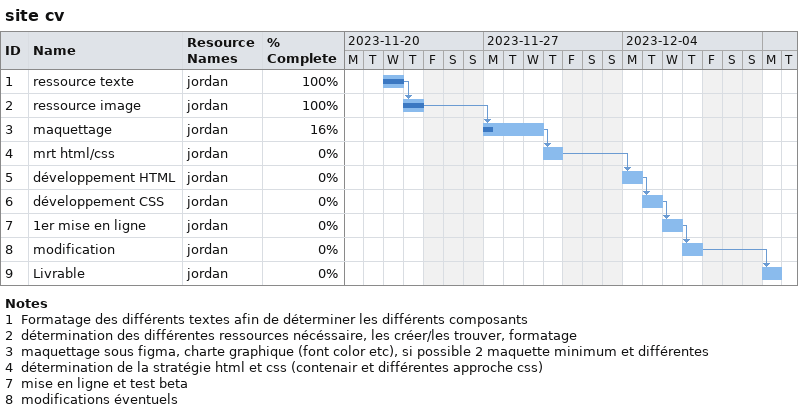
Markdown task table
site cv

| ID | Task | Start | Finish | Predecessors | Resources | % complete |
|---|---|---|---|---|---|---|
| 1 | ressource texte | 2023-11-22 | 2023-11-22 |  | jordan | 100 |
| 2 | ressource image | 2023-11-23 | 2023-11-23 | 1 | jordan | 100 |
| 3 | maquettage | 2023-11-27 | 2023-11-29 | 2 | jordan | 16 |
| 4 | mrt html/css | 2023-11-30 | 2023-11-30 | 3 | jordan | 0 |
| 5 | développement HTML | 2023-12-04 | 2023-12-04 | 4 | jordan | 0 |
| 6 | développement CSS | 2023-12-05 | 2023-12-05 | 5 | jordan | 0 |
| 7 | 1er mise en ligne | 2023-12-06 | 2023-12-06 | 6 | jordan | 0 |
| 8 | modification | 2023-12-07 | 2023-12-07 | 7 | jordan | 0 |
| 9 | Livrable | 2023-12-11 | 2023-12-11 | 8 | jordan | 0 |

Notes
- 1: Formatage des différents textes afin de déterminer les différents composants
- 2: détermination des différentes ressources nécéssaire, les créer/les trouver, formatage
- 3: maquettage sous figma, charte graphique (font color etc), si possible 2 maquette minimum et différentes
- 4: détermination de la stratégie html et css (contenair et différentes approche css)
- 7: mise en ligne et test beta
- 8: modifications éventuels
